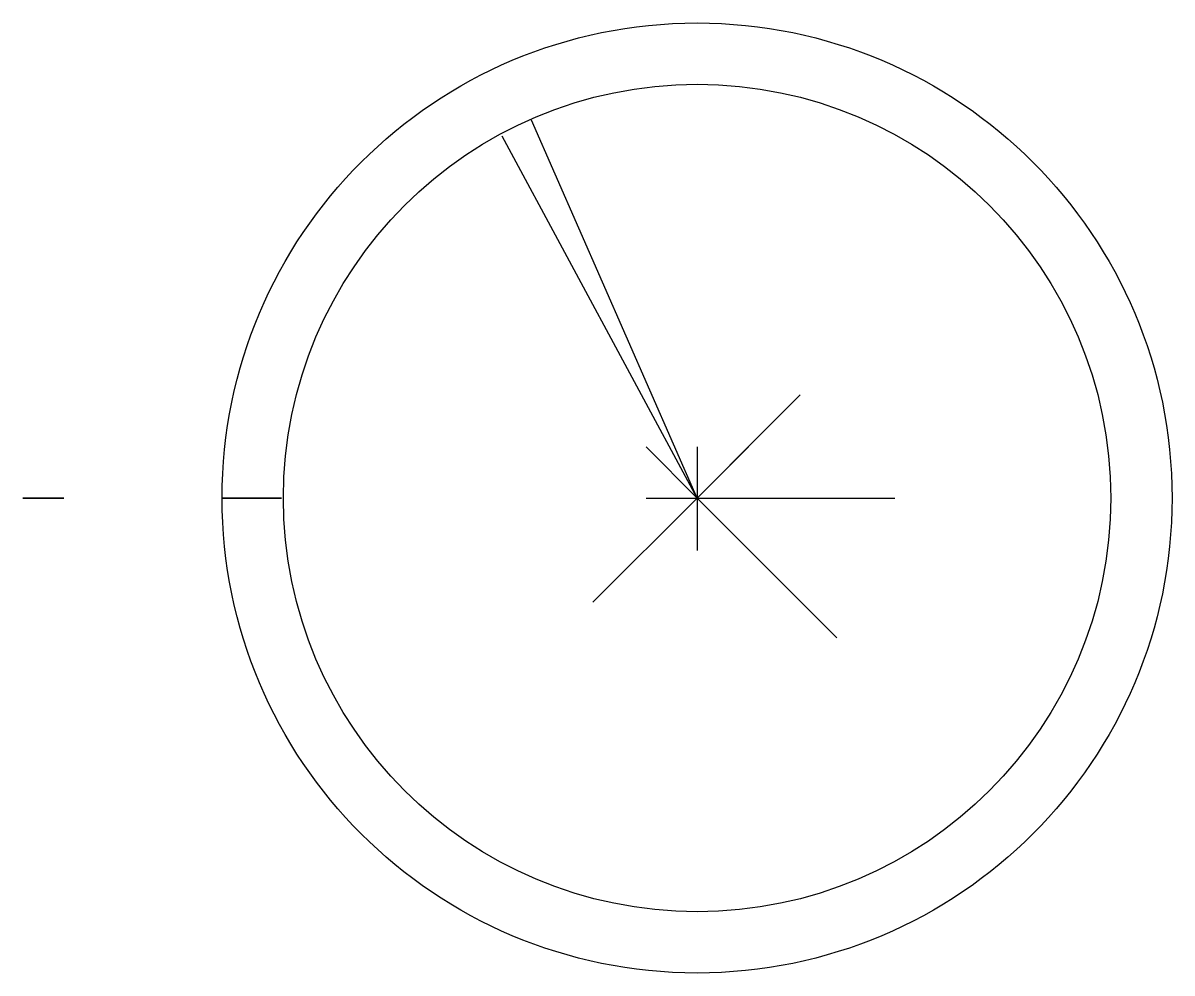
# Model space of a CAD drawing. Header units: millimetres. Extents: x -330 to 232, y -232 to 232.
import ezdxf

# ---------------------------------------------------------------- set-up
doc = ezdxf.new("R2010")
doc.units = ezdxf.units.MM
doc.header["$MEASUREMENT"] = 0
for name, color, linetype in [('klokke ring v4_Sketch1', 7, 'Continuous'), ('klokke ring v4_Sketch10', 7, 'Continuous'), ('klokke ring v4_Sketch11', 7, 'Continuous'), ('klokke ring v4_Sketch12', 7, 'Continuous'), ('klokke ring v4_Sketch13', 7, 'Continuous'), ('klokke ring v4_Sketch14', 7, 'Continuous'), ('klokke ring v4_Sketch2', 7, 'Continuous'), ('klokke ring v4_Sketch3', 7, 'Continuous'), ('klokke ring v4_Sketch4', 7, 'Continuous'), ('klokke ring v4_Sketch5', 7, 'Continuous'), ('klokke ring v4_Sketch7', 7, 'Continuous'), ('klokke ring v4_Sketch8', 7, 'Continuous'), ('klokke ring v4_Sketch9', 7, 'Continuous')]:
    doc.layers.add(name, color=color, linetype=linetype)

msp = doc.modelspace()

# ---------------------------------------------------------------- linework, layer by layer
at = {"layer": 'klokke ring v4_Sketch1'}
msp.add_point((0, 0), dxfattribs=at)
at = {"layer": 'klokke ring v4_Sketch10'}
for p, q in [((0, 0), (31.82, 31.82)), ((0, 0), (-25, 25)), ((0, 25), (0, -25.69)), ((-25, 0), (43.4, 0)), ((0, 0), (45, 0)), ((0, 0), (35.36, 0))]:
    msp.add_line(p, q, dxfattribs=at)
msp.add_point((0, 0), dxfattribs=at)
at = {"layer": 'klokke ring v4_Sketch11'}
for q in [(50.46, 50.46), (71.37, 0)]:
    msp.add_line((0, 0), q, dxfattribs=at)
msp.add_point((0, 0), dxfattribs=at)
at = {"layer": 'klokke ring v4_Sketch12'}
for q in [(68.47, -68.47), (96.83, 0)]:
    msp.add_line((0, 0), q, dxfattribs=at)
msp.add_point((0, 0), dxfattribs=at)
at = {"layer": 'klokke ring v4_Sketch13'}
for q in [(-50.99, -50.99), (72.11, 0)]:
    msp.add_line((0, 0), q, dxfattribs=at)
msp.add_point((0, 0), dxfattribs=at)
at = {"layer": 'klokke ring v4_Sketch14'}
for q in [(-81, 185), (-95.46, 177.13)]:
    msp.add_line((0, 0), q, dxfattribs=at)
msp.add_point((0, 0), dxfattribs=at)
at = {"layer": 'klokke ring v4_Sketch2'}
for radius in [232.5, 202.5]:
    msp.add_circle((0, 0), radius, dxfattribs=at)
msp.add_point((0, 0), dxfattribs=at)
at = {"layer": 'klokke ring v4_Sketch3'}
for p, q in [((-310, 0, 10), (-330, 0, 30)), ((-330, 0, 10), (-310, 0, 10)), ((-330, 0, 30), (-330, 0, 10))]:
    msp.add_line(p, q, dxfattribs=at)
msp.add_point((0, 0), dxfattribs=at)
at = {"layer": 'klokke ring v4_Sketch4'}
for radius in [232.5, 202.5]:
    msp.add_circle((0, 0), radius, dxfattribs=at)
msp.add_point((0, 0), dxfattribs=at)
at = {"layer": 'klokke ring v4_Sketch5'}
for p, q in [((-232.5, 0, 30), (-212.5, 0, 10)), ((-232.5, 0, 10), (-212.5, 0, 10)), ((-232.5, 0, 10), (-232.5, 0, 30))]:
    msp.add_line(p, q, dxfattribs=at)
msp.add_point((0, 0), dxfattribs=at)
at = {"layer": 'klokke ring v4_Sketch7'}
for p, q in [((-232.5, 0, 10), (-232.5, 0, 30)), ((-203.5, 0, 10), (-232.5, 0, 10)), ((-232.5, 0, 30), (-203.5, 0, 30)), ((-203.5, 0, 30), (-203.5, 0, 10))]:
    msp.add_line(p, q, dxfattribs=at)
msp.add_point((0, 0), dxfattribs=at)
at = {"layer": 'klokke ring v4_Sketch8'}
msp.add_point((0, 0), dxfattribs=at)
at = {"layer": 'klokke ring v4_Sketch9'}
msp.add_point((0, 0), dxfattribs=at)

doc.saveas('drawing.dxf')
